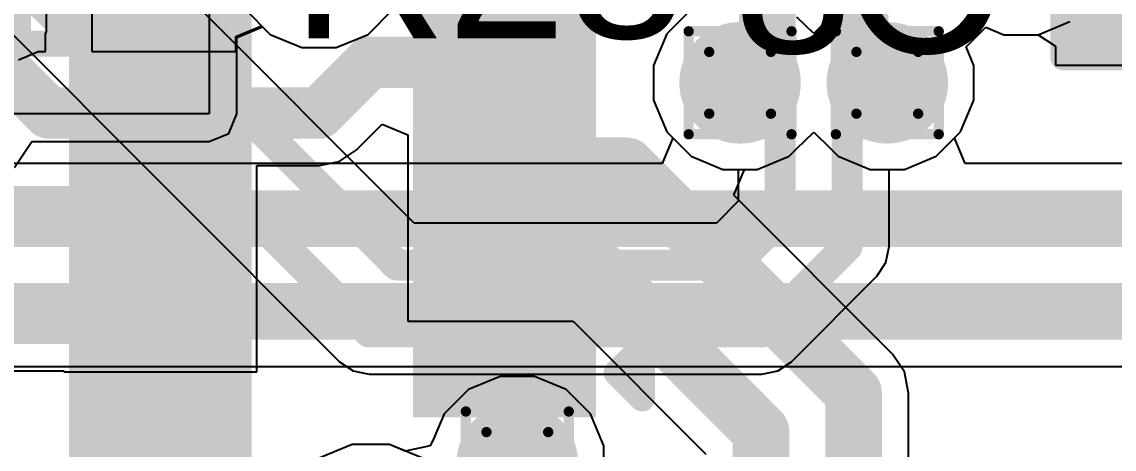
# Model space of a CAD drawing. Header units: inches. Extents: x -22 to 5433, y -13 to 5447.
# Drawn here: x -14.73 to -9.34, y 4.49 to 6.6 of the extents above; entities that cross this region are included whole.
import ezdxf

# ---------------------------------------------------------------- set-up
doc = ezdxf.new("R2010")
doc.units = ezdxf.units.IN
for name, color, linetype in [('Bottom Layer', 5, 'Continuous'), ('Bottom Overlay', 54, 'Continuous'), ('Bottom Paste', 16, 'Continuous'), ('Bottom Solder', 6, 'Continuous'), ('Drill Drawing', 1, 'Continuous'), ('Ground', 16, 'Continuous'), ('Power', 76, 'Continuous'), ('Top Layer', 1, 'Continuous'), ('Top Overlay', 2, 'Continuous'), ('Top Paste', 8, 'Continuous'), ('Top Solder', 216, 'Continuous'), ('Via Holes', 16, 'Continuous')]:
    doc.layers.add(name, color=color, linetype=linetype)
doc.styles.add('Arial', font='', dxfattribs={"height": 0.2})
doc.styles.get('Arial').set_extended_font_data('Arial')

msp = doc.modelspace()

# ---------------------------------------------------------------- hatches: boundary and pattern name
at = {"layer": 'Bottom Layer'}
for points in [[(-9.5008, 6.5104), (-9.5008, 7.1454), (-9.0436, 7.1454), (-9.0436, 6.5104)], [(-14.3984, 6.7971), (-13.6984, 6.7971), (-13.6984, 6.4971), (-14.3984, 6.4971)], [(-12.6984, 6.5471), (-11.9984, 6.5471), (-11.9984, 6.2471), (-12.6984, 6.2471)], [(-14.3984, 6.2971), (-13.6984, 6.2971), (-13.6984, 5.9971), (-14.3984, 5.9971)], [(-12.6984, 6.0471), (-11.9984, 6.0471), (-11.9984, 5.7471), (-12.6984, 5.7471)], [(-14.3984, 5.7971), (-13.6984, 5.7971), (-13.6984, 5.4971), (-14.3984, 5.4971)], [(-12.6984, 5.5471), (-11.9984, 5.5471), (-11.9984, 5.2471), (-12.6984, 5.2471)], [(-14.3984, 5.2971), (-13.6984, 5.2971), (-13.6984, 4.9971), (-14.3984, 4.9971)], [(-12.6984, 5.0471), (-11.9984, 5.0471), (-11.9984, 4.7471), (-12.6984, 4.7471)], [(-14.3984, 4.7971), (-13.6984, 4.7971), (-13.6984, 4.4971), (-14.3984, 4.4971)]]:
    msp.add_hatch(color=5, dxfattribs=at).paths.add_polyline_path(points)
h = msp.add_hatch(color=5, dxfattribs=at)
edge = h.paths.add_edge_path()
edge.add_arc((-11.1853, 6.2961), 0.3, 0, 360)
h = msp.add_hatch(color=5, dxfattribs=at)
edge = h.paths.add_edge_path()
edge.add_arc((-10.4583, 6.2961), 0.3, 0, 360)
h = msp.add_hatch(color=5, dxfattribs=at)
edge = h.paths.add_edge_path()
edge.add_arc((-12.2853, 4.4209), 0.3, 0, 360)
at = {"layer": 'Bottom Paste'}
for points in [[(-9.5008, 6.5104), (-9.5008, 7.1454), (-9.0436, 7.1454), (-9.0436, 6.5104)], [(-14.3984, 6.7971), (-13.6984, 6.7971), (-13.6984, 6.4971), (-14.3984, 6.4971)], [(-12.6984, 6.5471), (-11.9984, 6.5471), (-11.9984, 6.2471), (-12.6984, 6.2471)], [(-14.3984, 6.2971), (-13.6984, 6.2971), (-13.6984, 5.9971), (-14.3984, 5.9971)], [(-12.6984, 6.0471), (-11.9984, 6.0471), (-11.9984, 5.7471), (-12.6984, 5.7471)], [(-14.3984, 5.7971), (-13.6984, 5.7971), (-13.6984, 5.4971), (-14.3984, 5.4971)], [(-12.6984, 5.5471), (-11.9984, 5.5471), (-11.9984, 5.2471), (-12.6984, 5.2471)], [(-14.3984, 5.2971), (-13.6984, 5.2971), (-13.6984, 4.9971), (-14.3984, 4.9971)], [(-12.6984, 5.0471), (-11.9984, 5.0471), (-11.9984, 4.7471), (-12.6984, 4.7471)], [(-14.3984, 4.7971), (-13.6984, 4.7971), (-13.6984, 4.4971), (-14.3984, 4.4971)]]:
    msp.add_hatch(color=16, dxfattribs=at).paths.add_polyline_path(points)
at = {"layer": 'Bottom Solder'}
for points in [[(-9.5608, 6.4504), (-9.5608, 7.2054), (-8.9836, 7.2054), (-8.9836, 6.4504)], [(-14.5, 6.8987), (-13.5968, 6.8987), (-13.5968, 6.3955), (-14.5, 6.3955)], [(-12.8, 6.6487), (-11.8968, 6.6487), (-11.8968, 6.1455), (-12.8, 6.1455)], [(-14.5, 6.3987), (-13.5968, 6.3987), (-13.5968, 5.8955), (-14.5, 5.8955)], [(-12.8, 6.1487), (-11.8968, 6.1487), (-11.8968, 5.6455), (-12.8, 5.6455)], [(-14.5, 5.8987), (-13.5968, 5.8987), (-13.5968, 5.3955), (-14.5, 5.3955)], [(-12.8, 5.6487), (-11.8968, 5.6487), (-11.8968, 5.1455), (-12.8, 5.1455)], [(-14.5, 5.3987), (-13.5968, 5.3987), (-13.5968, 4.8955), (-14.5, 4.8955)], [(-12.8, 5.1487), (-11.8968, 5.1487), (-11.8968, 4.6455), (-12.8, 4.6455)], [(-14.5, 4.8987), (-13.5968, 4.8987), (-13.5968, 4.3955), (-14.5, 4.3955)]]:
    msp.add_hatch(color=6, dxfattribs=at).paths.add_polyline_path(points)
at = {"layer": 'Ground'}
h = msp.add_hatch(color=16, dxfattribs=at)
edge = h.paths.add_edge_path()
edge.add_arc((-11.1853, 6.2961), 0.3, 0, 360)
h = msp.add_hatch(color=16, dxfattribs=at)
edge = h.paths.add_edge_path()
edge.add_arc((-10.4583, 6.2961), 0.3, 0, 360)
h = msp.add_hatch(color=16, dxfattribs=at)
edge = h.paths.add_edge_path()
edge.add_arc((-12.2853, 4.4209), 0.3, 0, 360)
at = {"layer": 'Power'}
h = msp.add_hatch(color=76, dxfattribs=at)
edge = h.paths.add_edge_path()
edge.add_arc((-11.1853, 6.2961), 0.3, 0, 360)
h = msp.add_hatch(color=76, dxfattribs=at)
edge = h.paths.add_edge_path()
edge.add_arc((-10.4583, 6.2961), 0.3, 0, 360)
h = msp.add_hatch(color=76, dxfattribs=at)
edge = h.paths.add_edge_path()
edge.add_arc((-12.2853, 4.4209), 0.3, 0, 360)
at = {"layer": 'Top Layer'}
msp.add_hatch(color=1, dxfattribs=at).paths.add_polyline_path([(-13.8019, 7.213), (-13.8019, 6.578), (-14.2591, 6.578), (-14.2591, 7.213)])
h = msp.add_hatch(color=1, dxfattribs=at)
edge = h.paths.add_edge_path()
edge.add_arc((-11.1853, 6.2961), 0.3, 0, 360)
h = msp.add_hatch(color=1, dxfattribs=at)
edge = h.paths.add_edge_path()
edge.add_arc((-10.4583, 6.2961), 0.3, 0, 360)
h = msp.add_hatch(color=1, dxfattribs=at)
edge = h.paths.add_edge_path()
edge.add_arc((-12.2853, 4.4209), 0.3, 0, 360)
at = {"layer": 'Top Paste'}
msp.add_hatch(color=8, dxfattribs=at).paths.add_polyline_path([(-13.8019, 7.213), (-13.8019, 6.578), (-14.2591, 6.578), (-14.2591, 7.213)])
at = {"layer": 'Top Solder'}
for points in [[(-14.6867, 7.268), (-14.6867, 6.523), (-15.2539, 6.523), (-15.2539, 7.268)], [(-13.7469, 7.268), (-13.7469, 6.523), (-14.3141, 6.523), (-14.3141, 7.268)]]:
    msp.add_hatch(color=216, dxfattribs=at).paths.add_polyline_path(points)
at = {"layer": 'Via Holes'}
h = msp.add_hatch(color=7, dxfattribs=at)
edge = h.paths.add_edge_path()
edge.add_arc((-11.1853, 6.2961), 0.15, 0, 360)
h = msp.add_hatch(color=7, dxfattribs=at)
edge = h.paths.add_edge_path()
edge.add_arc((-10.4583, 6.2961), 0.15, 0, 360)
h = msp.add_hatch(color=7, dxfattribs=at)
edge = h.paths.add_edge_path()
edge.add_arc((-12.2853, 4.4209), 0.15, 0, 360)

# ---------------------------------------------------------------- linework, layer by layer
at = {"layer": 'Bottom Layer'}
for p, q in [((-10.0694, 6.473), (-9.9722, 6.5702)), ((-9.9722, 6.5702), (-9.8832, 6.5334)), ((-9.8832, 6.5334), (-9.7133, 6.5334)), ((-9.7133, 6.5334), (-9.6278, 6.4762)), ((-10.0313, 6.3811), (-10.0694, 6.473)), ((-9.6278, 6.4762), (-9.6278, 6.3834)), ((-10.0313, 6.2112), (-10.0313, 6.3811)), ((-9.6278, 6.3834), (-8.9166, 6.3834)), ((-10.0963, 6.0542), (-10.0313, 6.2112)), ((-13.081, 5.964), (-12.9524, 6.0926)), ((-12.9524, 6.0926), (-12.8254, 6.04)), ((-10.9048, 5.9728), (-10.8218, 6.0528)), ((-10.8218, 6.0528), (-10.7388, 5.9728)), ((-10.2164, 5.9341), (-10.0963, 6.0542)), ((-12.8254, 6.04), (-12.8254, 5.1201)), ((-13.165, 5.9078), (-13.081, 5.964)), ((-11.1004, 5.8691), (-10.9434, 5.9341)), ((-10.9434, 5.9341), (-10.9048, 5.9728)), ((-10.7388, 5.9728), (-10.7002, 5.9341)), ((-10.7002, 5.9341), (-10.5432, 5.8691)), ((-10.3734, 5.8691), (-10.2164, 5.9341)), ((-13.5714, 4.8701), (-13.5714, 5.8881)), ((-13.5714, 5.8881), (-13.2641, 5.8881)), ((-13.2641, 5.8881), (-13.165, 5.9078)), ((-11.2162, 5.7421), (-11.1636, 5.8691)), ((-11.1636, 5.8691), (-11.1004, 5.8691)), ((-10.5432, 5.8691), (-10.3734, 5.8691)), ((-10.4325, 4.9584), (-11.2162, 5.7421)), ((-12.8254, 5.1201), (-12.0098, 5.1201)), ((-12.0098, 5.1201), (-11.3539, 4.4641)), ((-10.3735, 4.8702), (-10.4325, 4.9584)), ((-14.7845, 4.8752), (-14.5254, 4.8752)), ((-14.5254, 4.8752), (-14.5254, 4.8701)), ((-14.5254, 4.8701), (-13.5714, 4.8701)), ((-10.3528, 4.7661), (-10.3735, 4.8702)), ((-10.3528, 4.3333), (-10.3528, 4.7661)), ((-10.3528, 4.7661), (-10.3528, 4.7661)), ((-13.1008, 4.5116), (-13.2715, 4.4409)), ((-12.916, 4.5116), (-13.1008, 4.5116)), ((-12.7453, 4.4409), (-12.916, 4.5116))]:
    msp.add_line(p, q, dxfattribs=at)
for points in [[(-10.5932, 6.431, 0.2794, 0.2794, 0), (-10.5932, 7.2099, 0.2794, 0.2794, 0)], [(-11.0504, 6.431, 0.2794, 0.2794, 0), (-11.0504, 7.0205, 0.2794, 0.2794, 0)], [(-14.9992, 6.5471, 0.254, 0.254, 0), (-14.5992, 6.1471, 0.254, 0.254, 0)], [(-11.1853, 6.2961, 0.2794, 0.2794, 0), (-11.0504, 6.431, 0.2794, 0.2794, 0)], [(-10.5932, 6.431, 0.2794, 0.2794, 0), (-10.4583, 6.2961, 0.2794, 0.2794, 0)], [(-13.2641, 6.1471, 0.254, 0.254, 0), (-13.0141, 6.3971, 0.254, 0.254, 0)], [(-13.0141, 6.3971, 0.254, 0.254, 0), (-12.3484, 6.3971, 0.254, 0.254, 0)], [(-14.5992, 6.1471, 0.254, 0.254, 0), (-14.0484, 6.1471, 0.254, 0.254, 0)], [(-14.0484, 6.1471, 0.254, 0.254, 0), (-13.2641, 6.1471, 0.254, 0.254, 0)], [(-12.3484, 5.8971, 0.2794, 0.2794, 0), (-12.3381, 5.8868, 0.2794, 0.2794, 0)], [(-12.3381, 5.8868, 0.2794, 0.2794, 0), (-11.7454, 5.8868, 0.2794, 0.2794, 0)], [(-11.7454, 5.8868, 0.2794, 0.2794, 0), (-10.6247, 4.7661, 0.2794, 0.2794, 0)], [(-15.0675, 5.6471, 0.2794, 0.2794, 0), (-14.0484, 5.6471, 0.2794, 0.2794, 0)], [(-12.3484, 5.3971, 0.2794, 0.2794, 0), (-11.9023, 5.3971, 0.2794, 0.2794, 0)], [(-11.9023, 5.3971, 0.2794, 0.2794, 0), (-11.0819, 4.5767, 0.2794, 0.2794, 0)], [(-15.0675, 5.1471, 0.2794, 0.2794, 0), (-14.0484, 5.1471, 0.2794, 0.2794, 0)], [(-10.6247, 4.4209, 0.2794, 0.2794, 0), (-10.6247, 4.7661, 0.2794, 0.2794, 0)], [(-11.0819, 1.7629, 0.2794, 0.2794, 0), (-11.0819, 4.5767, 0.2794, 0.2794, 0)], [(-10.6247, 4.2812, 0.2794, 0.2794, 0), (-10.6247, 4.4209, 0.2794, 0.2794, 0)]]:
    msp.add_lwpolyline(points, format="xyseb", dxfattribs=at)
for points in [[(-11.1203, 6.431, 0.1397, 0.1397, 1), (-10.9806, 6.431, 0.1397, 0.1397, 1)], [(-11.1203, 6.431, 0.1397, 0.1397, 1), (-10.9806, 6.431, 0.1397, 0.1397, 1)], [(-10.6631, 6.431, 0.1397, 0.1397, 1), (-10.5234, 6.431, 0.1397, 0.1397, 1)], [(-10.6631, 6.431, 0.1397, 0.1397, 1), (-10.5234, 6.431, 0.1397, 0.1397, 1)], [(-13.0776, 6.3971, 0.127, 0.127, 1), (-12.9506, 6.3971, 0.127, 0.127, 1)], [(-13.0776, 6.3971, 0.127, 0.127, 1), (-12.9506, 6.3971, 0.127, 0.127, 1)], [(-12.4119, 6.3971, 0.127, 0.127, 1), (-12.2849, 6.3971, 0.127, 0.127, 1)], [(-11.2552, 6.2961, 0.1397, 0.1397, 1), (-11.1155, 6.2961, 0.1397, 0.1397, 1)], [(-10.5282, 6.2961, 0.1397, 0.1397, 1), (-10.3885, 6.2961, 0.1397, 0.1397, 1)], [(-14.6627, 6.1471, 0.127, 0.127, 1), (-14.5357, 6.1471, 0.127, 0.127, 1)], [(-14.6627, 6.1471, 0.127, 0.127, 1), (-14.5357, 6.1471, 0.127, 0.127, 1)], [(-14.1119, 6.1471, 0.127, 0.127, 1), (-13.9849, 6.1471, 0.127, 0.127, 1)], [(-14.1119, 6.1471, 0.127, 0.127, 1), (-13.9849, 6.1471, 0.127, 0.127, 1)], [(-13.3276, 6.1471, 0.127, 0.127, 1), (-13.2006, 6.1471, 0.127, 0.127, 1)], [(-13.3276, 6.1471, 0.127, 0.127, 1), (-13.2006, 6.1471, 0.127, 0.127, 1)], [(-12.4182, 5.8971, 0.1397, 0.1397, 1), (-12.2785, 5.8971, 0.1397, 0.1397, 1)], [(-12.4079, 5.8868, 0.1397, 0.1397, 1), (-12.2682, 5.8868, 0.1397, 0.1397, 1)], [(-12.4079, 5.8868, 0.1397, 0.1397, 1), (-12.2682, 5.8868, 0.1397, 0.1397, 1)], [(-11.8153, 5.8868, 0.1397, 0.1397, 1), (-11.6756, 5.8868, 0.1397, 0.1397, 1)], [(-11.8153, 5.8868, 0.1397, 0.1397, 1), (-11.6756, 5.8868, 0.1397, 0.1397, 1)], [(-14.1182, 5.6471, 0.1397, 0.1397, 1), (-13.9785, 5.6471, 0.1397, 0.1397, 1)], [(-12.4182, 5.3971, 0.1397, 0.1397, 1), (-12.2785, 5.3971, 0.1397, 0.1397, 1)], [(-11.9721, 5.3971, 0.1397, 0.1397, 1), (-11.8324, 5.3971, 0.1397, 0.1397, 1)], [(-11.9721, 5.3971, 0.1397, 0.1397, 1), (-11.8324, 5.3971, 0.1397, 0.1397, 1)], [(-14.1182, 5.1471, 0.1397, 0.1397, 1), (-13.9785, 5.1471, 0.1397, 0.1397, 1)], [(-10.6946, 4.7661, 0.1397, 0.1397, 1), (-10.5549, 4.7661, 0.1397, 0.1397, 1)], [(-10.6946, 4.7661, 0.1397, 0.1397, 1), (-10.5549, 4.7661, 0.1397, 0.1397, 1)], [(-11.1518, 4.5767, 0.1397, 0.1397, 1), (-11.0121, 4.5767, 0.1397, 0.1397, 1)], [(-11.1518, 4.5767, 0.1397, 0.1397, 1), (-11.0121, 4.5767, 0.1397, 0.1397, 1)], [(-10.6946, 4.4209, 0.1397, 0.1397, 1), (-10.5549, 4.4209, 0.1397, 0.1397, 1)], [(-10.6946, 4.4209, 0.1397, 0.1397, 1), (-10.5549, 4.4209, 0.1397, 0.1397, 1)]]:
    msp.add_lwpolyline(points, format="xyseb", close=True, dxfattribs=at)
at = {"layer": 'Bottom Overlay'}
for points in [[(-9.5897, 6.4215, 0.127, 0.127, 0), (-9.5897, 7.2343, 0.127, 0.127, 0)], [(-9.5897, 6.4215, 0.127, 0.127, 0), (-9.0817, 6.4215, 0.127, 0.127, 0)], [(-11.7953, 4.8658, 0.127, 0.127, 0), (-11.6683, 4.9928, 0.127, 0.127, 0)], [(-11.6683, 4.7388, 0.127, 0.127, 0), (-11.6683, 4.9928, 0.127, 0.127, 0)], [(-11.7953, 4.8658, 0.127, 0.127, 0), (-11.6683, 4.7388, 0.127, 0.127, 0)]]:
    msp.add_lwpolyline(points, format="xyseb", dxfattribs=at)
for points in [[(-9.6215, 6.4215, 0.0635, 0.0635, 1), (-9.558, 6.4215, 0.0635, 0.0635, 1)], [(-9.6215, 6.4215, 0.0635, 0.0635, 1), (-9.558, 6.4215, 0.0635, 0.0635, 1)], [(-11.7001, 4.9928, 0.0635, 0.0635, 1), (-11.6366, 4.9928, 0.0635, 0.0635, 1)], [(-11.7001, 4.9928, 0.0635, 0.0635, 1), (-11.6366, 4.9928, 0.0635, 0.0635, 1)], [(-11.8271, 4.8658, 0.0635, 0.0635, 1), (-11.7636, 4.8658, 0.0635, 0.0635, 1)], [(-11.8271, 4.8658, 0.0635, 0.0635, 1), (-11.7636, 4.8658, 0.0635, 0.0635, 1)], [(-11.7001, 4.7388, 0.0635, 0.0635, 1), (-11.6366, 4.7388, 0.0635, 0.0635, 1)], [(-11.7001, 4.7388, 0.0635, 0.0635, 1), (-11.6366, 4.7388, 0.0635, 0.0635, 1)]]:
    msp.add_lwpolyline(points, format="xyseb", close=True, dxfattribs=at)
at = {"layer": 'Drill Drawing'}
for points in [[(-11.4393, 6.5501, 0.0508, 0.0508, 0), (-10.9313, 6.5501, 0.0508, 0.0508, 0)], [(-11.4393, 6.0421, 0.0508, 0.0508, 0), (-11.4393, 6.5501, 0.0508, 0.0508, 0)], [(-10.9313, 6.0421, 0.0508, 0.0508, 0), (-10.9313, 6.5501, 0.0508, 0.0508, 0)], [(-10.7123, 6.5501, 0.0508, 0.0508, 0), (-10.2043, 6.5501, 0.0508, 0.0508, 0)], [(-10.7123, 6.0421, 0.0508, 0.0508, 0), (-10.7123, 6.5501, 0.0508, 0.0508, 0)], [(-10.2043, 6.0421, 0.0508, 0.0508, 0), (-10.2043, 6.5501, 0.0508, 0.0508, 0)], [(-11.3377, 6.4485, 0.0508, 0.0508, 0), (-11.0329, 6.4485, 0.0508, 0.0508, 0)], [(-11.3377, 6.1437, 0.0508, 0.0508, 0), (-11.3377, 6.4485, 0.0508, 0.0508, 0)], [(-11.0329, 6.1437, 0.0508, 0.0508, 0), (-11.0329, 6.4485, 0.0508, 0.0508, 0)], [(-10.6107, 6.4485, 0.0508, 0.0508, 0), (-10.3059, 6.4485, 0.0508, 0.0508, 0)], [(-10.6107, 6.1437, 0.0508, 0.0508, 0), (-10.6107, 6.4485, 0.0508, 0.0508, 0)], [(-10.3059, 6.1437, 0.0508, 0.0508, 0), (-10.3059, 6.4485, 0.0508, 0.0508, 0)], [(-11.3377, 6.1437, 0.0508, 0.0508, 0), (-11.0329, 6.1437, 0.0508, 0.0508, 0)], [(-10.6107, 6.1437, 0.0508, 0.0508, 0), (-10.3059, 6.1437, 0.0508, 0.0508, 0)], [(-11.4393, 6.0421, 0.0508, 0.0508, 0), (-10.9313, 6.0421, 0.0508, 0.0508, 0)], [(-10.7123, 6.0421, 0.0508, 0.0508, 0), (-10.2043, 6.0421, 0.0508, 0.0508, 0)], [(-12.5393, 4.6749, 0.0508, 0.0508, 0), (-12.0313, 4.6749, 0.0508, 0.0508, 0)], [(-12.5393, 4.1669, 0.0508, 0.0508, 0), (-12.5393, 4.6749, 0.0508, 0.0508, 0)], [(-12.0313, 4.1669, 0.0508, 0.0508, 0), (-12.0313, 4.6749, 0.0508, 0.0508, 0)], [(-12.4377, 4.5733, 0.0508, 0.0508, 0), (-12.1329, 4.5733, 0.0508, 0.0508, 0)], [(-12.4377, 4.2685, 0.0508, 0.0508, 0), (-12.4377, 4.5733, 0.0508, 0.0508, 0)], [(-12.1329, 4.2685, 0.0508, 0.0508, 0), (-12.1329, 4.5733, 0.0508, 0.0508, 0)]]:
    msp.add_lwpolyline(points, format="xyseb", dxfattribs=at)
for points in [[(-11.452, 6.5501, 0.0254, 0.0254, 1), (-11.4266, 6.5501, 0.0254, 0.0254, 1)], [(-11.452, 6.5501, 0.0254, 0.0254, 1), (-11.4266, 6.5501, 0.0254, 0.0254, 1)], [(-10.944, 6.5501, 0.0254, 0.0254, 1), (-10.9186, 6.5501, 0.0254, 0.0254, 1)], [(-10.944, 6.5501, 0.0254, 0.0254, 1), (-10.9186, 6.5501, 0.0254, 0.0254, 1)], [(-10.725, 6.5501, 0.0254, 0.0254, 1), (-10.6996, 6.5501, 0.0254, 0.0254, 1)], [(-10.725, 6.5501, 0.0254, 0.0254, 1), (-10.6996, 6.5501, 0.0254, 0.0254, 1)], [(-10.217, 6.5501, 0.0254, 0.0254, 1), (-10.1916, 6.5501, 0.0254, 0.0254, 1)], [(-10.217, 6.5501, 0.0254, 0.0254, 1), (-10.1916, 6.5501, 0.0254, 0.0254, 1)], [(-11.3504, 6.4485, 0.0254, 0.0254, 1), (-11.325, 6.4485, 0.0254, 0.0254, 1)], [(-11.3504, 6.4485, 0.0254, 0.0254, 1), (-11.325, 6.4485, 0.0254, 0.0254, 1)], [(-11.0456, 6.4485, 0.0254, 0.0254, 1), (-11.0202, 6.4485, 0.0254, 0.0254, 1)], [(-11.0456, 6.4485, 0.0254, 0.0254, 1), (-11.0202, 6.4485, 0.0254, 0.0254, 1)], [(-10.6234, 6.4485, 0.0254, 0.0254, 1), (-10.598, 6.4485, 0.0254, 0.0254, 1)], [(-10.6234, 6.4485, 0.0254, 0.0254, 1), (-10.598, 6.4485, 0.0254, 0.0254, 1)], [(-10.3186, 6.4485, 0.0254, 0.0254, 1), (-10.2932, 6.4485, 0.0254, 0.0254, 1)], [(-10.3186, 6.4485, 0.0254, 0.0254, 1), (-10.2932, 6.4485, 0.0254, 0.0254, 1)], [(-11.3504, 6.1437, 0.0254, 0.0254, 1), (-11.325, 6.1437, 0.0254, 0.0254, 1)], [(-11.3504, 6.1437, 0.0254, 0.0254, 1), (-11.325, 6.1437, 0.0254, 0.0254, 1)], [(-11.0456, 6.1437, 0.0254, 0.0254, 1), (-11.0202, 6.1437, 0.0254, 0.0254, 1)], [(-11.0456, 6.1437, 0.0254, 0.0254, 1), (-11.0202, 6.1437, 0.0254, 0.0254, 1)], [(-10.6234, 6.1437, 0.0254, 0.0254, 1), (-10.598, 6.1437, 0.0254, 0.0254, 1)], [(-10.6234, 6.1437, 0.0254, 0.0254, 1), (-10.598, 6.1437, 0.0254, 0.0254, 1)], [(-10.3186, 6.1437, 0.0254, 0.0254, 1), (-10.2932, 6.1437, 0.0254, 0.0254, 1)], [(-10.3186, 6.1437, 0.0254, 0.0254, 1), (-10.2932, 6.1437, 0.0254, 0.0254, 1)], [(-11.452, 6.0421, 0.0254, 0.0254, 1), (-11.4266, 6.0421, 0.0254, 0.0254, 1)], [(-11.452, 6.0421, 0.0254, 0.0254, 1), (-11.4266, 6.0421, 0.0254, 0.0254, 1)], [(-10.944, 6.0421, 0.0254, 0.0254, 1), (-10.9186, 6.0421, 0.0254, 0.0254, 1)], [(-10.944, 6.0421, 0.0254, 0.0254, 1), (-10.9186, 6.0421, 0.0254, 0.0254, 1)], [(-10.725, 6.0421, 0.0254, 0.0254, 1), (-10.6996, 6.0421, 0.0254, 0.0254, 1)], [(-10.725, 6.0421, 0.0254, 0.0254, 1), (-10.6996, 6.0421, 0.0254, 0.0254, 1)], [(-10.217, 6.0421, 0.0254, 0.0254, 1), (-10.1916, 6.0421, 0.0254, 0.0254, 1)], [(-10.217, 6.0421, 0.0254, 0.0254, 1), (-10.1916, 6.0421, 0.0254, 0.0254, 1)], [(-12.552, 4.6749, 0.0254, 0.0254, 1), (-12.5266, 4.6749, 0.0254, 0.0254, 1)], [(-12.552, 4.6749, 0.0254, 0.0254, 1), (-12.5266, 4.6749, 0.0254, 0.0254, 1)], [(-12.044, 4.6749, 0.0254, 0.0254, 1), (-12.0186, 4.6749, 0.0254, 0.0254, 1)], [(-12.044, 4.6749, 0.0254, 0.0254, 1), (-12.0186, 4.6749, 0.0254, 0.0254, 1)], [(-12.4504, 4.5733, 0.0254, 0.0254, 1), (-12.425, 4.5733, 0.0254, 0.0254, 1)], [(-12.4504, 4.5733, 0.0254, 0.0254, 1), (-12.425, 4.5733, 0.0254, 0.0254, 1)], [(-12.1456, 4.5733, 0.0254, 0.0254, 1), (-12.1202, 4.5733, 0.0254, 0.0254, 1)], [(-12.1456, 4.5733, 0.0254, 0.0254, 1), (-12.1202, 4.5733, 0.0254, 0.0254, 1)]]:
    msp.add_lwpolyline(points, format="xyseb", close=True, dxfattribs=at)
at = {"layer": 'Ground'}
for p, q in [((-12.7942, 5.6043), (-15.57, 8.3801)), ((-15.9391, 7.6962), (-13.1633, 4.9204)), ((-13.6261, 6.6552), (-13.506, 6.5351)), ((-13.0223, 6.5351), (-12.9021, 6.6552)), ((-11.4272, 6.6581), (-11.5473, 6.538)), ((-9.7133, 6.5334), (-9.5564, 6.5984)), ((-13.506, 6.5351), (-13.3491, 6.4701)), ((-13.1792, 6.4701), (-13.0223, 6.5351)), ((-11.5473, 6.538), (-11.6123, 6.3811)), ((-10.0694, 6.473), (-9.9722, 6.5702)), ((-9.9722, 6.5702), (-9.8832, 6.5334)), ((-9.8832, 6.5334), (-9.7133, 6.5334)), ((-10.0313, 6.3811), (-10.0694, 6.473)), ((-13.3491, 6.4701), (-13.1792, 6.4701)), ((-11.6123, 6.3811), (-11.6123, 6.2112)), ((-10.0313, 6.2112), (-10.0313, 6.3811)), ((-11.6123, 6.2112), (-11.5473, 6.0542)), ((-10.0963, 6.0542), (-10.0313, 6.2112)), ((-11.5473, 6.0542), (-11.4272, 5.9341)), ((-10.2164, 5.9341), (-10.0963, 6.0542)), ((-11.4272, 5.9341), (-11.2702, 5.8691)), ((-10.3734, 5.8691), (-10.2164, 5.9341)), ((-11.2702, 5.8691), (-11.1941, 5.8691)), ((-11.1941, 5.8691), (-11.1941, 5.7115)), ((-10.4495, 5.4889), (-10.4495, 5.8691)), ((-10.4495, 5.8691), (-10.3734, 5.8691)), ((-11.1941, 5.7115), (-11.3013, 5.6043)), ((-11.3013, 5.6043), (-12.7942, 5.6043)), ((-10.4653, 5.4096), (-10.4495, 5.4889)), ((-10.4495, 5.4889), (-10.4495, 5.4889)), ((-10.5102, 5.3424), (-10.4653, 5.4096)), ((-10.9322, 4.9204), (-10.5102, 5.3424)), ((-10.5102, 5.3424), (-10.5102, 5.3424)), ((-13.1633, 4.9204), (-13.1633, 4.9204)), ((-13.1633, 4.9204), (-13.096, 4.8755)), ((-10.9994, 4.8755), (-10.9322, 4.9204)), ((-13.096, 4.8755), (-13.0168, 4.8597)), ((-13.0168, 4.8597), (-13.0167, 4.8597)), ((-13.0167, 4.8597), (-11.0787, 4.8597)), ((-11.0787, 4.8597), (-10.9994, 4.8755)), ((-11.0787, 4.8597), (-11.0787, 4.8597)), ((-13.1008, 4.5116), (-13.2715, 4.4409)), ((-12.916, 4.5116), (-13.1008, 4.5116)), ((-12.7453, 4.4409), (-12.916, 4.5116))]:
    msp.add_line(p, q, dxfattribs=at)
for points in [[(-15.7165, 8.2336, 0.1524, 0.1524, 0), (-12.88, 5.3971, 0.1524, 0.1524, 0)], [(-10.9869, 6.4945, 0.1524, 0.1524, 0), (-10.9869, 8.1941, 0.1524, 0.1524, 0)], [(-10.6567, 6.4945, 0.1524, 0.1524, 0), (-10.6567, 8.0573, 0.1524, 0.1524, 0)], [(-15.8533, 7.9034, 0.1524, 0.1524, 0), (-13.0168, 5.0669, 0.1524, 0.1524, 0)], [(-11.1853, 6.2961, 0.1524, 0.1524, 0), (-10.9869, 6.4945, 0.1524, 0.1524, 0)], [(-10.6567, 6.4945, 0.1524, 0.1524, 0), (-10.4583, 6.2961, 0.1524, 0.1524, 0)], [(-11.1853, 6.2961, 0.1524, 0.1524, 0), (-10.9869, 6.0977, 0.1524, 0.1524, 0)], [(-10.6567, 6.0977, 0.1524, 0.1524, 0), (-10.4583, 6.2961, 0.1524, 0.1524, 0)], [(-10.9869, 5.6257, 0.1524, 0.1524, 0), (-10.9869, 6.0977, 0.1524, 0.1524, 0)], [(-10.6567, 5.4889, 0.1524, 0.1524, 0), (-10.6567, 6.0977, 0.1524, 0.1524, 0)], [(-11.2155, 5.3971, 0.1524, 0.1524, 0), (-10.9869, 5.6257, 0.1524, 0.1524, 0)], [(-11.0787, 5.0669, 0.1524, 0.1524, 0), (-10.6567, 5.4889, 0.1524, 0.1524, 0)], [(-12.88, 5.3971, 0.1524, 0.1524, 0), (-11.2155, 5.3971, 0.1524, 0.1524, 0)], [(-13.0168, 5.0669, 0.1524, 0.1524, 0), (-11.0787, 5.0669, 0.1524, 0.1524, 0)]]:
    msp.add_lwpolyline(points, format="xyseb", dxfattribs=at)
for points in [[(-11.025, 6.4945, 0.0762, 0.0762, 1), (-10.9488, 6.4945, 0.0762, 0.0762, 1)], [(-11.025, 6.4945, 0.0762, 0.0762, 1), (-10.9488, 6.4945, 0.0762, 0.0762, 1)], [(-10.6948, 6.4945, 0.0762, 0.0762, 1), (-10.6186, 6.4945, 0.0762, 0.0762, 1)], [(-10.6948, 6.4945, 0.0762, 0.0762, 1), (-10.6186, 6.4945, 0.0762, 0.0762, 1)], [(-11.2234, 6.2961, 0.0762, 0.0762, 1), (-11.1472, 6.2961, 0.0762, 0.0762, 1)], [(-11.2234, 6.2961, 0.0762, 0.0762, 1), (-11.1472, 6.2961, 0.0762, 0.0762, 1)], [(-10.4964, 6.2961, 0.0762, 0.0762, 1), (-10.4202, 6.2961, 0.0762, 0.0762, 1)], [(-10.4964, 6.2961, 0.0762, 0.0762, 1), (-10.4202, 6.2961, 0.0762, 0.0762, 1)], [(-11.025, 6.0977, 0.0762, 0.0762, 1), (-10.9488, 6.0977, 0.0762, 0.0762, 1)], [(-11.025, 6.0977, 0.0762, 0.0762, 1), (-10.9488, 6.0977, 0.0762, 0.0762, 1)], [(-10.6948, 6.0977, 0.0762, 0.0762, 1), (-10.6186, 6.0977, 0.0762, 0.0762, 1)], [(-10.6948, 6.0977, 0.0762, 0.0762, 1), (-10.6186, 6.0977, 0.0762, 0.0762, 1)], [(-11.025, 5.6257, 0.0762, 0.0762, 1), (-10.9488, 5.6257, 0.0762, 0.0762, 1)], [(-11.025, 5.6257, 0.0762, 0.0762, 1), (-10.9488, 5.6257, 0.0762, 0.0762, 1)], [(-10.6948, 5.4889, 0.0762, 0.0762, 1), (-10.6186, 5.4889, 0.0762, 0.0762, 1)], [(-10.6948, 5.4889, 0.0762, 0.0762, 1), (-10.6186, 5.4889, 0.0762, 0.0762, 1)], [(-12.9181, 5.3971, 0.0762, 0.0762, 1), (-12.8419, 5.3971, 0.0762, 0.0762, 1)], [(-12.9181, 5.3971, 0.0762, 0.0762, 1), (-12.8419, 5.3971, 0.0762, 0.0762, 1)], [(-11.2536, 5.3971, 0.0762, 0.0762, 1), (-11.1774, 5.3971, 0.0762, 0.0762, 1)], [(-11.2536, 5.3971, 0.0762, 0.0762, 1), (-11.1774, 5.3971, 0.0762, 0.0762, 1)], [(-13.0549, 5.0669, 0.0762, 0.0762, 1), (-12.9787, 5.0669, 0.0762, 0.0762, 1)], [(-13.0549, 5.0669, 0.0762, 0.0762, 1), (-12.9787, 5.0669, 0.0762, 0.0762, 1)], [(-11.1168, 5.0669, 0.0762, 0.0762, 1), (-11.0406, 5.0669, 0.0762, 0.0762, 1)], [(-11.1168, 5.0669, 0.0762, 0.0762, 1), (-11.0406, 5.0669, 0.0762, 0.0762, 1)]]:
    msp.add_lwpolyline(points, format="xyseb", close=True, dxfattribs=at)
at = {"layer": 'Power'}
for p, q in [((-13.8075, 11.198), (-13.8075, 6.1434)), ((-13.0223, 6.5351), (-12.9021, 6.6552)), ((-11.4272, 6.6581), (-11.5473, 6.538)), ((-10.8218, 6.5394), (-10.9048, 6.6194)), ((-10.7388, 6.6194), (-10.8218, 6.5394)), ((-9.7133, 6.5334), (-9.5564, 6.5984)), ((-13.67, 6.5195), (-13.543, 6.5721)), ((-13.543, 6.5721), (-13.506, 6.5351)), ((-13.506, 6.5351), (-13.3491, 6.4701)), ((-13.1792, 6.4701), (-13.0223, 6.5351)), ((-11.5473, 6.538), (-11.6123, 6.3811)), ((-10.0694, 6.473), (-9.9722, 6.5702)), ((-9.9722, 6.5702), (-9.8832, 6.5334)), ((-9.8832, 6.5334), (-9.7133, 6.5334)), ((-13.67, 6.1434), (-13.67, 6.5195)), ((-10.0313, 6.3811), (-10.0694, 6.473)), ((-13.3491, 6.4701), (-13.1792, 6.4701)), ((-11.6123, 6.3811), (-11.6123, 6.2112)), ((-10.0313, 6.2112), (-10.0313, 6.3811)), ((-11.6123, 6.2112), (-11.5473, 6.0542)), ((-10.0963, 6.0542), (-10.0313, 6.2112)), ((-13.8075, 6.1434), (-14.9896, 6.1434)), ((-13.7103, 6.0462), (-13.67, 6.1434)), ((-13.8075, 6.006), (-13.7103, 6.0462)), ((-11.5473, 6.0542), (-11.4272, 5.9341)), ((-10.9048, 5.9728), (-10.8218, 6.0528)), ((-10.8218, 6.0528), (-10.7388, 5.9728)), ((-10.2164, 5.9341), (-10.0963, 6.0542)), ((-14.7679, 5.879), (-14.6831, 6.006)), ((-14.6831, 6.006), (-13.8075, 6.006)), ((-11.4272, 5.9341), (-11.2702, 5.8691)), ((-11.1004, 5.8691), (-10.9434, 5.9341)), ((-10.9434, 5.9341), (-10.9048, 5.9728)), ((-10.7388, 5.9728), (-10.7002, 5.9341)), ((-10.7002, 5.9341), (-10.5432, 5.8691)), ((-10.3734, 5.8691), (-10.2164, 5.9341)), ((-11.2702, 5.8691), (-11.1004, 5.8691)), ((-10.5432, 5.8691), (-10.3734, 5.8691)), ((-12.3702, 4.8479), (-12.5272, 4.7829)), ((-12.2004, 4.8479), (-12.3702, 4.8479)), ((-12.0434, 4.7829), (-12.2004, 4.8479)), ((-12.5272, 4.7829), (-12.6473, 4.6628)), ((-11.9233, 4.6628), (-12.0434, 4.7829)), ((-12.6473, 4.6628), (-12.6952, 4.5471)), ((-11.8583, 4.5058), (-11.9233, 4.6628)), ((-12.6952, 4.5471), (-12.7149, 4.5053)), ((-13.1008, 4.5116), (-13.2715, 4.4409)), ((-12.916, 4.5116), (-13.1008, 4.5116)), ((-12.8393, 4.4798), (-12.916, 4.5116)), ((-12.7149, 4.5053), (-12.8393, 4.4798)), ((-11.8583, 4.3359), (-11.8583, 4.5058))]:
    msp.add_line(p, q, dxfattribs=at)
at = {"layer": 'Top Layer'}
for p, q in [((-14.6106, 6.5471), (-14.6106, 8.588)), ((-14.3861, 7.34), (-14.3861, 6.451)), ((-13.0223, 6.5351), (-12.9021, 6.6552)), ((-11.4272, 6.6581), (-11.5473, 6.538)), ((-9.7133, 6.5334), (-9.5564, 6.5984)), ((-14.6147, 6.5374), (-14.6106, 6.5471)), ((-14.6147, 6.451), (-14.6147, 6.5374)), ((-13.6749, 6.5243), (-13.5479, 6.5769)), ((-13.5479, 6.5769), (-13.506, 6.5351)), ((-13.506, 6.5351), (-13.3491, 6.4701)), ((-13.1792, 6.4701), (-13.0223, 6.5351)), ((-11.5473, 6.538), (-11.6123, 6.3811)), ((-10.0694, 6.473), (-9.9722, 6.5702)), ((-9.9722, 6.5702), (-9.8832, 6.5334)), ((-9.8832, 6.5334), (-9.7133, 6.5334)), ((-13.6749, 6.451), (-13.6749, 6.5243)), ((-10.0313, 6.3811), (-10.0694, 6.473)), ((-14.7481, 6.4096), (-14.6509, 6.4499)), ((-14.6509, 6.4499), (-14.6504, 6.451)), ((-14.6504, 6.451), (-14.6147, 6.451)), ((-14.3861, 6.451), (-13.6749, 6.451)), ((-13.3491, 6.4701), (-13.1792, 6.4701)), ((-11.6123, 6.3811), (-11.6123, 6.2112)), ((-10.0313, 6.2112), (-10.0313, 6.3811)), ((-11.6123, 6.2112), (-11.5473, 6.0542)), ((-10.0963, 6.0542), (-10.0313, 6.2112)), ((-11.5473, 6.0542), (-11.5177, 6.0246)), ((-10.126, 6.0246), (-10.0963, 6.0542)), ((-11.5177, 6.0246), (-11.5703, 5.8976)), ((-10.0734, 5.8976), (-10.126, 6.0246)), ((-11.5703, 5.8976), (-14.7756, 5.8976)), ((-9.2919, 5.8976), (-10.0734, 5.8976)), ((-14.7756, 4.8966), (-9.2919, 4.8966)), ((-13.1008, 4.5116), (-13.2715, 4.4409)), ((-12.916, 4.5116), (-13.1008, 4.5116)), ((-12.7453, 4.4409), (-12.916, 4.5116))]:
    msp.add_line(p, q, dxfattribs=at)
for points in [[(-15.0461, 5.6257, 0.2794, 0.2794, 0), (-9.0213, 5.6257, 0.2794, 0.2794, 0)], [(-15.0461, 5.1685, 0.2794, 0.2794, 0), (-9.0213, 5.1685, 0.2794, 0.2794, 0)]]:
    msp.add_lwpolyline(points, format="xyseb", dxfattribs=at)
at = {"layer": 'Top Overlay'}
for points in [[(-13.713, 6.4891, 0.127, 0.127, 0), (-13.713, 7.3019, 0.127, 0.127, 0)], [(-15.2878, 6.4891, 0.127, 0.127, 0), (-13.713, 6.4891, 0.127, 0.127, 0)]]:
    msp.add_lwpolyline(points, format="xyseb", dxfattribs=at)
msp.add_lwpolyline([(-13.7447, 6.4891, 0.0635, 0.0635, 1), (-13.6812, 6.4891, 0.0635, 0.0635, 1)], format="xyseb", close=True, dxfattribs=at)
msp.add_lwpolyline([(-13.7447, 6.4891, 0.0635, 0.0635, 1), (-13.6812, 6.4891, 0.0635, 0.0635, 1)], format="xyseb", close=True, dxfattribs=at)

# ---------------------------------------------------------------- texts
at = {"layer": 'Bottom Overlay', "style": 'Arial', "text_generation_flag": 2}
msp.add_text('C8', height=0.762, dxfattribs=at).set_placement((-9.8602, 6.4435))
at = {"layer": 'Top Overlay', "style": 'Arial'}
msp.add_text('R28', height=0.762, dxfattribs=at).set_placement((-13.4026, 6.5162))

doc.saveas('drawing.dxf')
